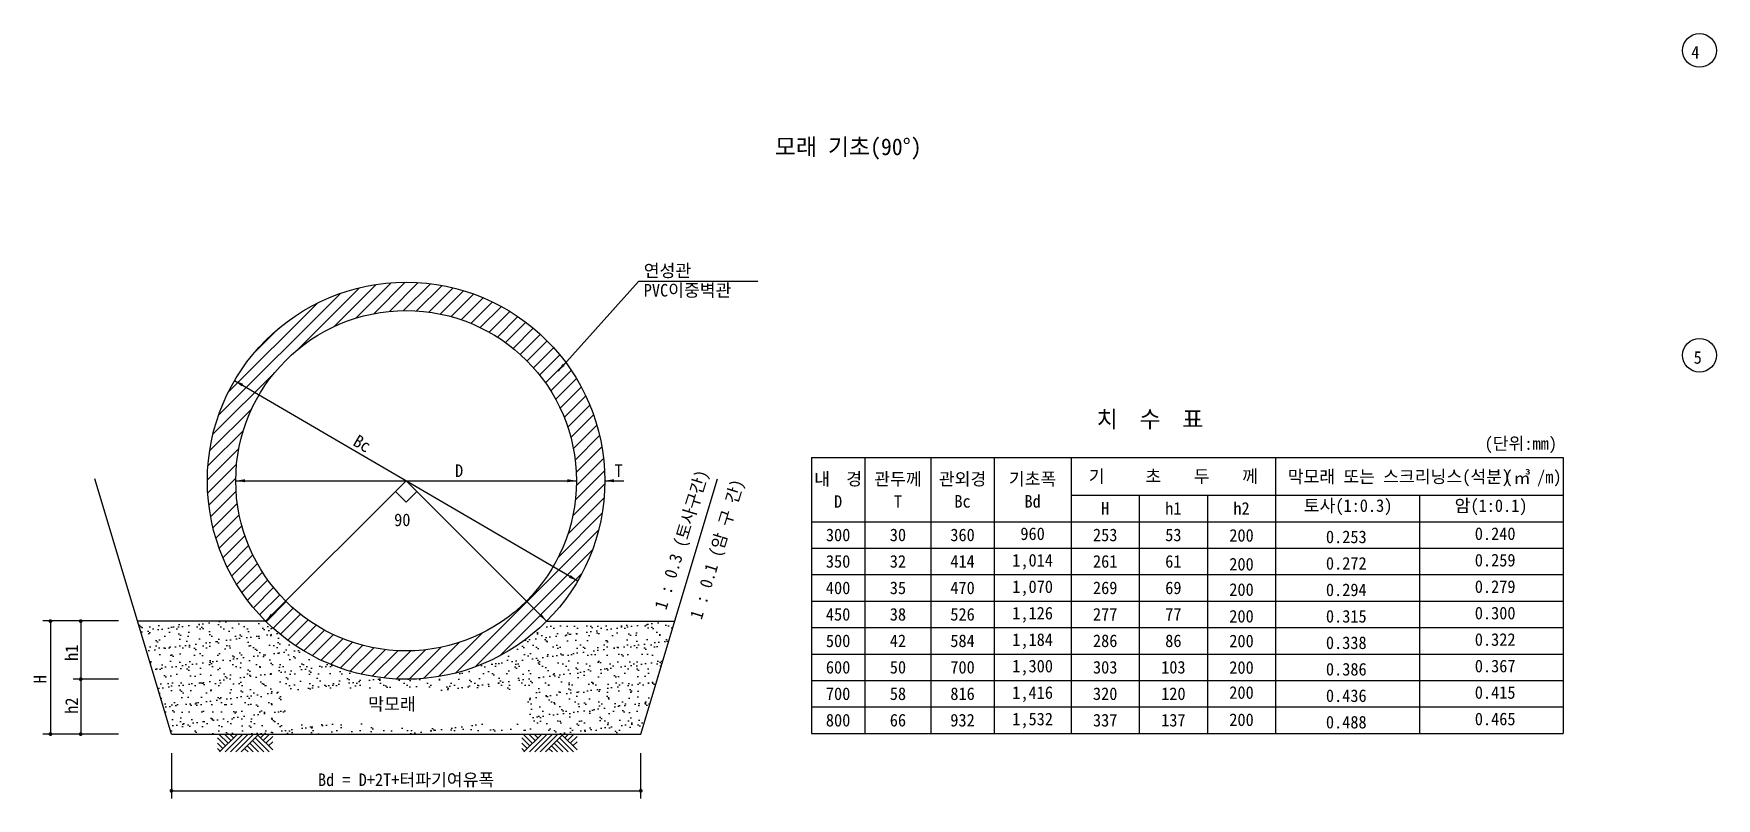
# Model space of a CAD drawing. Header units: inches. Extents: x 14 to 835, y 6 to 110.
# Drawn here: x 522 to 602.1, y 16.7 to 53.2 of the extents above; entities that cross this region are included whole.
import ezdxf
from ezdxf.enums import TextEntityAlignment as Align

# ---------------------------------------------------------------- set-up
doc = ezdxf.new("R2010")
doc.units = ezdxf.units.IN
doc.header["$MEASUREMENT"] = 0
for name, color, linetype in [('ARHT', 8, 'Continuous'), ('CODN', 1, 'Continuous'), ('COMM', 7, 'Continuous'), ('FORM', 7, 'Continuous'), ('TEXT', 3, 'Continuous')]:
    doc.layers.add(name, color=color, linetype=linetype)
doc.styles.add('돋움', font='DotumChe.TTF')

# ---------------------------------------------------------------- blocks, each defined once
blk = doc.blocks.new('15')
at = {"layer": 'ARHT', "color": 8, "linetype": 'Continuous'}
for p, q in [((-4.9, 0), (-2.5, -2.39)), ((-4.73, -4.73), (0, 0)), ((-3.41, 0), (-1.75, -1.66)), ((-3.25, -4.67), (1.41, 0)), ((-2, 0), (-1.04, -0.96)), ((-1.84, -4.67), (2.83, 0)), ((-0.42, -4.67), (4.24, 0)), ((0.99, -4.67), (5.66, 0)), ((6.11, -0.96), (7.07, 0)), ((6.82, -1.67), (8.49, 0)), ((-5.31, -0.99), (-3.25, -3.04)), ((-5.31, -2.4), (-3.96, -3.75)), ((-5.31, -3.82), (-4.67, -4.46)), ((1.94, -3.87), (2.81, -4.73)), ((2.65, -3.16), (4.16, -4.67)), ((3.36, -2.45), (5.57, -4.67)), ((4.07, -1.74), (6.99, -4.67)), ((4.77, -1.04), (8.4, -4.67)), ((5.48, -0.33), (9.31, -4.16)), ((7.52, -2.37), (9.31, -0.59)), ((8.23, -3.08), (9.31, -2))]:
    blk.add_line(p, q, dxfattribs=at)
blk = doc.blocks.new('*X28')
at = {"color": 0}
for p, q in [((68.22, 186.66), (84.34, 202.78)), ((78.69, 195.36), (86.85, 203.52)), ((83.48, 198.39), (89.05, 203.95)), ((86.36, 199.5), (91.04, 204.18)), ((88.72, 200.09), (92.88, 204.25)), ((90.79, 200.39), (94.6, 204.2)), ((92.66, 200.5), (96.22, 204.05)), ((94.39, 200.46), (97.75, 203.82)), ((96, 200.3), (99.21, 203.51)), ((97.51, 200.04), (100.6, 203.13)), ((98.94, 199.7), (101.92, 202.69)), ((69.51, 189.72), (81.28, 201.49)), ((100.29, 199.29), (103.19, 202.19)), ((101.57, 198.8), (104.41, 201.64)), ((102.8, 198.26), (105.58, 201.04)), ((103.96, 197.65), (106.7, 200.39)), ((72.86, 194.84), (76.16, 198.14)), ((105.07, 196.99), (107.77, 199.7)), ((106.12, 196.28), (108.8, 198.96)), ((107.13, 195.51), (109.79, 198.18)), ((108.08, 194.7), (110.73, 197.35)), ((108.98, 193.84), (111.64, 196.49)), ((109.84, 192.92), (112.49, 195.58)), ((110.64, 191.96), (113.31, 194.63)), ((111.4, 190.95), (114.09, 193.64)), ((67.48, 184.15), (75.64, 192.31)), ((112.1, 189.89), (114.82, 192.6)), ((112.76, 188.77), (115.5, 191.52)), ((113.35, 187.6), (116.14, 190.39)), ((113.89, 186.37), (116.73, 189.21)), ((67.05, 181.95), (72.61, 187.52)), ((114.36, 185.07), (117.28, 187.99)), ((66.82, 179.96), (71.5, 184.64)), ((114.76, 183.71), (117.76, 186.71)), ((115.09, 182.27), (118.19, 185.37)), ((66.75, 178.12), (70.91, 182.28)), ((115.33, 180.74), (118.56, 183.97)), ((115.47, 179.11), (118.86, 182.5)), ((66.8, 176.4), (70.61, 180.21)), ((115.49, 177.36), (119.08, 180.95)), ((66.95, 174.78), (70.5, 178.34)), ((115.36, 175.46), (119.22, 179.32)), ((67.18, 173.25), (70.54, 176.61)), ((114.36, 170.93), (119.15, 175.72)), ((115.01, 173.35), (119.25, 177.58)), ((67.49, 171.79), (70.7, 175)), ((67.87, 170.4), (70.96, 173.49)), ((113.11, 167.91), (118.89, 173.7)), ((68.31, 169.08), (71.3, 172.06)), ((99.55, 152.58), (118.42, 171.45)), ((68.81, 167.81), (71.71, 170.71)), ((69.36, 166.59), (72.2, 169.43)), ((69.96, 165.42), (72.74, 168.2)), ((70.61, 164.3), (73.35, 167.04)), ((102.12, 153.39), (117.61, 168.88)), ((71.3, 163.23), (74.01, 165.93)), ((72.04, 162.2), (74.72, 164.88)), ((105.33, 154.82), (116.18, 165.67)), ((72.82, 161.21), (75.49, 163.87)), ((73.65, 160.27), (76.3, 162.92)), ((74.51, 159.36), (77.16, 162.02)), ((75.42, 158.51), (78.08, 161.16)), ((76.37, 157.69), (79.04, 160.36)), ((77.36, 156.91), (80.05, 159.6)), ((78.4, 156.18), (81.11, 158.9)), ((79.48, 155.5), (82.23, 158.24)), ((97.3, 152.11), (103.09, 157.89)), ((80.61, 154.86), (83.4, 157.65)), ((81.79, 154.27), (84.63, 157.11)), ((83.01, 153.72), (85.93, 156.64)), ((84.29, 153.24), (87.29, 156.24)), ((85.63, 152.81), (88.73, 155.91)), ((87.03, 152.44), (90.26, 155.67)), ((91.68, 151.78), (95.54, 155.64)), ((93.42, 151.75), (97.65, 155.99)), ((95.28, 151.85), (100.07, 156.64)), ((88.5, 152.14), (91.89, 155.53)), ((90.05, 151.92), (93.64, 155.51))]:
    blk.add_line(p, q, dxfattribs=at)

msp = doc.modelspace()

# ---------------------------------------------------------------- hatches: boundary and pattern name
at = {"layer": 'ARHT'}
h = msp.add_hatch(dxfattribs=at)
h.set_pattern_fill('AR-SAND', color=256, scale=0.360348, style=0)
h.set_pattern_definition([(37.5, (343.55444, -36.824), (-0.0226996, 0.694328), [0, -0.5477297, 0, -0.6125924, 0, -0.5855663]), (7.5, (343.5544, -36.824), (0.6377364, 1.016956), [0, -0.2954858, 0, -0.4936774, 0, -0.189183]), (327.5, (343.1112, -36.824), (1.1221763, 0.0020392), [0, -0.1801742, 0, -0.6486273, 0, -0.846819]), (317.5, (343.1112, -36.824), (1.083253, 0.316269), [0, -0.0900871, 0, -0.4252112, 0, -0.4864705])])
edge = h.paths.add_edge_path()
edge.add_line((526.964, 25.179), (528.579, 19.796))
edge.add_line((528.579, 19.796), (550.92, 19.796))
edge.add_line((550.92, 19.796), (552.535, 25.179))
edge.add_line((552.535, 25.179), (546.438, 25.179))
edge.add_arc((539.75, 31.868), 9.459, 225.22717, 315, ccw=False)
edge.add_line((533.087, 25.153), (526.964, 25.179))
h.paths.add_polyline_path([(545.54, 21.882), (533.996, 21.882), (533.996, 20.284), (545.54, 20.284)], flags=16)

# ---------------------------------------------------------------- linework, layer by layer
at = {"layer": 'CODN'}
msp.add_line((550.813, 41.356), (546.983, 37.097), dxfattribs=at)
at = {"layer": 'CODN', "linetype": 'Continuous'}
for p, q in [((556.491, 41.356), (550.813, 41.356)), ((531.584, 36.642), (547.916, 27.094)), ((531.642, 31.868), (547.857, 31.868)), ((539.75, 31.868), (533.061, 25.179)), ((539.24, 31.358), (539.75, 30.849)), ((539.75, 31.868), (546.438, 25.179)), ((540.259, 31.358), (539.75, 30.849)), ((549.209, 31.868), (550.11, 31.868)), ((526.063, 25.193), (522.459, 25.193)), ((522.82, 25.179), (522.82, 19.796)), ((524.261, 25.179), (524.261, 19.796)), ((526.063, 22.409), (523.901, 22.409)), ((526.063, 19.796), (522.459, 19.796)), ((528.579, 18.895), (528.579, 16.733)), ((550.92, 16.733), (550.92, 18.895)), ((528.579, 17.094), (550.92, 17.094))]:
    msp.add_line(p, q, dxfattribs=at)
at = {"layer": 'CODN', "linetype": 'Continuous', "const_width": 0.0901}
for points in [[(522.775, 25.179, 1), (522.865, 25.179, 1)], [(524.216, 25.179, 1), (524.306, 25.179, 1)], [(524.216, 22.409, 1), (524.306, 22.409, 1)], [(522.775, 19.796, 1), (522.865, 19.796, 1)], [(524.216, 19.796, 1), (524.306, 19.796, 1)], [(528.534, 17.094, 1), (528.624, 17.094, 1)], [(550.875, 17.094, 1), (550.965, 17.094, 1)]]:
    msp.add_lwpolyline(points, format="xyb", close=True, dxfattribs=at)
at = {"layer": 'CODN'}
for centre in [(601.314, 52.371), (601.314, 37.848)]:
    msp.add_circle(centre, 0.803, dxfattribs=at)
at = {"layer": 'CODN', "linetype": 'Continuous'}
for points in [[(547.292, 37.343), (547.195, 37.429), (546.983, 37.097)], [(531.921, 36.362), (531.993, 36.486), (531.584, 36.642)], [(532.074, 31.796), (532.074, 31.94), (531.642, 31.868)], [(547.425, 31.796), (547.425, 31.94), (547.857, 31.868)], [(549.641, 31.796), (549.641, 31.94), (549.209, 31.868)], [(547.579, 27.374), (547.506, 27.25), (547.916, 27.094)], [(533.418, 25.434), (533.316, 25.536), (533.061, 25.179)], [(546.183, 25.536), (546.081, 25.434), (546.438, 25.179)]]:
    msp.add_solid(points, dxfattribs=at)
at = {"layer": 'COMM'}
for p, q in [((528.579, 19.796), (524.931, 31.954)), ((550.92, 19.796), (554.568, 31.954)), ((533.061, 25.179), (526.964, 25.179)), ((546.438, 25.179), (552.535, 25.179)), ((528.579, 19.796), (550.92, 19.796))]:
    msp.add_line(p, q, dxfattribs=at)
for radius in [9.459, 8.108]:
    msp.add_circle((539.75, 31.868), radius, dxfattribs=at)
at = {"layer": 'FORM'}
for p, q in [((559.039, 32.981), (594.831, 32.981)), ((559.039, 32.981), (594.831, 32.981)), ((559.039, 32.981), (559.039, 19.829)), ((561.587, 32.981), (561.587, 19.829)), ((564.734, 32.981), (564.734, 19.829)), ((567.738, 32.981), (567.738, 19.829)), ((571.404, 32.981), (571.404, 19.829)), ((581.137, 32.981), (581.137, 19.829)), ((594.831, 32.981), (594.831, 19.829)), ((571.404, 31.18), (594.831, 31.18)), ((574.648, 31.18), (574.648, 19.829)), ((577.893, 31.18), (577.893, 19.829)), ((587.984, 31.18), (587.984, 19.829)), ((559.039, 29.918), (594.831, 29.918)), ((559.039, 28.657), (594.831, 28.657)), ((559.039, 27.396), (594.831, 27.396)), ((559.039, 26.135), (594.831, 26.135)), ((559.039, 24.874), (594.831, 24.874)), ((559.039, 23.612), (594.831, 23.612)), ((559.039, 22.351), (594.831, 22.351)), ((559.039, 21.09), (594.831, 21.09)), ((559.039, 19.829), (594.831, 19.829))]:
    msp.add_line(p, q, dxfattribs=at)

# ---------------------------------------------------------------- block references
at = {"layer": 'ARHT', "linetype": 'Continuous', "xscale": 0.3603484994176057, "yscale": 0.3603484994176057, "zscale": 0.3603484994176057}
msp.add_blockref('*X28', (506.237, -32.274), dxfattribs=at)
at = {"layer": 'ARHT', "xscale": 0.1801742523910118, "yscale": 0.1801742523910118, "zscale": 0.1801742523910118}
for p in [(531.724, 19.796), (546.208, 19.796)]:
    msp.add_blockref('15', p, dxfattribs=at)

# ---------------------------------------------------------------- texts
at = {"layer": 'TEXT', "style": '돋움'}
for s, p in [('4', (600.924, 51.986)), ('연성관', (551.061, 41.579)), ('PVC이중벽관', (551.061, 40.646)), ('5', (601.036, 37.444)), ('(단위:mm)', (591.086, 33.342)), ('막모래 또는 스크리닝스(석분)', (581.715, 31.766)), ('(   /m)', (592.032, 31.752)), ('㎥', (592.464, 31.716)), ('막모래', (537.948, 20.927))]:
    msp.add_text(s, height=0.6, dxfattribs=at).set_placement(p)
for s, height, p in [('모래 기초(90%%D)', 0.8, (560.795, 47.383)), ('치  수  표', 0.8, (575.159, 34.406)), ('D', 0.6, (542.272, 32.048)), ('T', 0.6, (549.868, 32.048)), ('90', 0.6, (539.569, 29.706)), ('Bd = D+2T+터파기여유폭', 0.6, (539.75, 17.321))]:
    msp.add_text(s, height=height, dxfattribs=at).set_placement(p, align=Align.CENTER)
for s, rotation, p in [('Bc', 329.68787, (537.507, 33.387)), ('h1', 90, (524.126, 23.67)), ('H', 90, (522.621, 22.409)), ('h2', 90, (524.126, 21.148))]:
    msp.add_text(s, height=0.6, rotation=rotation, dxfattribs=at).set_placement(p, align=Align.CENTER)
for s, p in [('1 : 0.3 (토사구간)', (552.13, 25.681)), ('1 : 0.1 (암 구 간)', (553.814, 25.216))]:
    msp.add_text(s, height=0.6, rotation=73, dxfattribs=at).set_placement(p)
for s, p in [('내  경', (560.313, 31.951)), ('관두께', (563.161, 31.95)), ('관외경', (566.236, 31.952)), ('기초폭', (569.571, 31.952)), ('기     초    두    께', (576.271, 32.08)), ('D', (560.313, 30.88)), ('T', (563.161, 30.878)), ('Bc', (566.236, 30.888)), ('Bd', (569.571, 30.887)), ('H', (573.026, 30.549)), ('h1', (576.271, 30.549)), ('h2', (579.515, 30.549)), ('960', (569.571, 29.344)), ('300', (560.313, 29.288)), ('30', (563.161, 29.288)), ('360', (566.236, 29.288)), ('253', (573.026, 29.288)), ('53', (576.271, 29.288)), ('200', (579.515, 29.266)), ('350', (560.313, 28.027)), ('32', (563.161, 28.027)), ('414', (566.236, 28.027)), ('1,014', (569.571, 28.082)), ('261', (573.026, 28.027)), ('61', (576.271, 28.027)), ('200', (579.515, 27.893)), ('400', (560.313, 26.765)), ('35', (563.161, 26.766)), ('470', (566.236, 26.766)), ('1,070', (569.571, 26.821)), ('269', (573.026, 26.766)), ('69', (576.271, 26.766)), ('200', (579.515, 26.683)), ('450', (560.313, 25.504)), ('38', (563.161, 25.505)), ('526', (566.236, 25.505)), ('1,126', (569.571, 25.56)), ('277', (573.026, 25.505)), ('77', (576.271, 25.505)), ('200', (579.515, 25.412)), ('500', (560.313, 24.243)), ('42', (563.161, 24.243)), ('584', (566.236, 24.243)), ('1,184', (569.571, 24.299)), ('286', (573.026, 24.243)), ('86', (576.271, 24.243)), ('200', (579.515, 24.234)), ('600', (560.313, 22.982)), ('50', (563.161, 22.982)), ('700', (566.236, 22.982)), ('1,300', (569.571, 23.038)), ('303', (573.026, 22.982)), ('103', (576.271, 22.982)), ('200', (579.515, 22.972)), ('700', (560.313, 21.72)), ('58', (563.161, 21.721)), ('816', (566.236, 21.721)), ('1,416', (569.571, 21.776)), ('320', (573.026, 21.721)), ('120', (576.271, 21.721)), ('200', (579.515, 21.777)), ('800', (560.313, 20.459)), ('66', (563.161, 20.46)), ('932', (566.236, 20.46)), ('1,532', (569.571, 20.515)), ('337', (573.026, 20.46)), ('137', (576.271, 20.46)), ('200', (579.515, 20.482))]:
    msp.add_text(s, height=0.6, dxfattribs=at).set_placement(p, align=Align.MIDDLE_CENTER)
for s, p in [('토사(1:0.3)', (584.586, 30.645)), ('암(1:0.1)', (591.393, 30.64))]:
    msp.add_text(s, height=0.6, dxfattribs=at).set_placement(p, align=Align.MIDDLE)
for s, p in [('0.240', (592.558, 29.047)), ('0.253', (585.472, 28.895)), ('0.272', (585.472, 27.633)), ('0.259', (592.558, 27.786)), ('0.294', (585.472, 26.372)), ('0.279', (592.558, 26.525)), ('0.315', (585.472, 25.111)), ('0.300', (592.558, 25.264)), ('0.338', (585.472, 23.85)), ('0.322', (592.558, 24.003)), ('0.367', (592.558, 22.741)), ('0.386', (585.472, 22.588)), ('0.436', (585.472, 21.327)), ('0.415', (592.558, 21.48)), ('0.488', (585.472, 20.066)), ('0.465', (592.558, 20.219))]:
    msp.add_text(s, height=0.6, dxfattribs=at).set_placement(p, align=Align.RIGHT)

doc.saveas('drawing.dxf')
